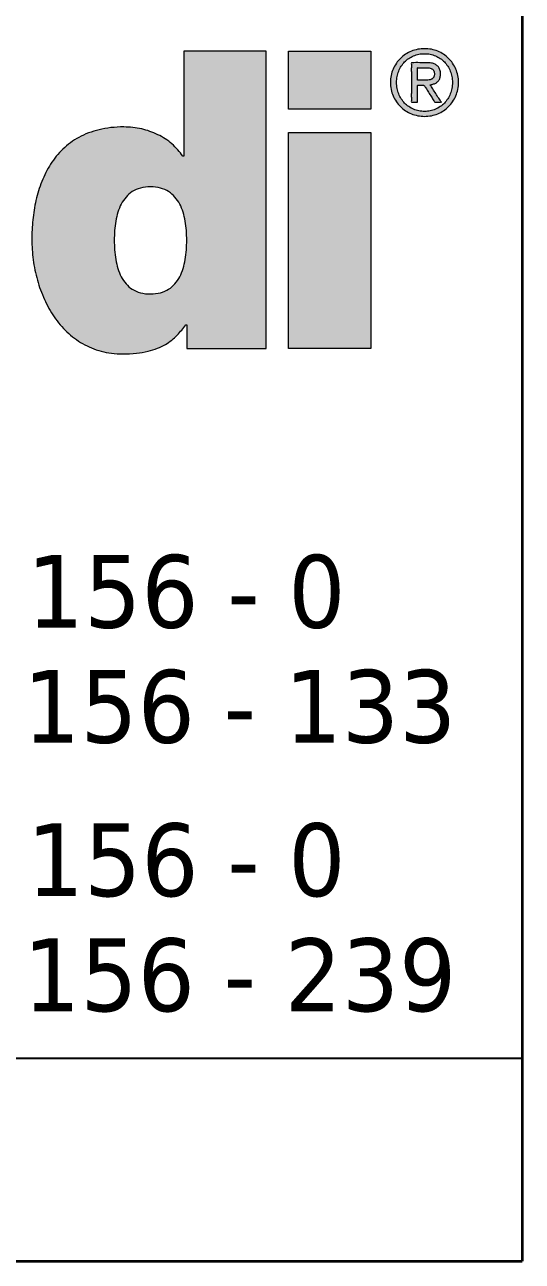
# Model space of a CAD drawing. Header units: millimetres. Extents: x 102 to 3000, y 150 to 4305.
# Drawn here: x 2805.5 to 3000, y 150 to 633.7 of the extents above; entities that cross this region are included whole.
import ezdxf
from ezdxf.enums import TextEntityAlignment as Align

# ---------------------------------------------------------------- set-up
doc = ezdxf.new("R2010")
doc.units = ezdxf.units.MM
doc.header["$LTSCALE"] = 15
for name, color, linetype, lineweight in [('AM_BOR', 7, 'Continuous', 25), ('Ebene 1', 7, 'Continuous', 25), ('Rahmen (ISO)', 7, 'Continuous', 35), ('Schraffur (ISO)', 7, 'Continuous', 13), ('Titel (ISO)', 7, 'Continuous', 50)]:
    doc.layers.add(name, color=color, linetype=linetype, lineweight=lineweight)
doc.styles.add('Notiztext (DIN)', font='verdana.ttf')
doc.styles.get("Standard").update_dxf_attribs({"font": 'verdana.ttf'})
doc.styles.add('Textstil48', font='verdana.ttf')
doc.styles.add('Textstil49', font='verdana.ttf')
doc.styles.add('Textstil64', font='verdana.ttf', dxfattribs={"width": 0.800000011920929})

# ---------------------------------------------------------------- blocks, each defined once
blk = doc.blocks.new('Ränder Wedi_hoch')
at = {"layer": 'Rahmen (ISO)'}
for p in [(200, 287), (15.99999999999999, 10)]:
    blk.add_line(p, (200, 10), dxfattribs=at)
blk = doc.blocks.new('Schriftfelder wedi')
at = {"layer": 'Schraffur (ISO)'}
h = blk.add_hatch(color=256, dxfattribs=at)
edge = h.paths.add_edge_path(flags=0)
edge.add_spline(control_points=[(-14.52667125395602, 25.47082855705795), (-14.43853187550037, 25.47180948495355), (-14.27227690394252, 25.48818677524613), (-14.05040476640441, 25.58305954326972), (-13.87983190496926, 25.73127291991771), (-13.75575909023225, 25.91916939738237), (-13.66996082514125, 26.13548033792124), (-13.59673058115643, 26.45427237057259), (-13.57128099305817, 26.87057973613834), (-13.59683812044764, 27.28626532809721), (-13.67005038047967, 27.60190308356858), (-13.75586729450945, 27.8167960333079), (-13.87998048795962, 28.00368583261301), (-14.05047962064928, 28.15140748185456), (-14.272488565729, 28.24551087971114), (-14.52655678590766, 28.27271937916555), (-14.78051758344154, 28.24552576625423), (-15.00217526437782, 28.15139991539146), (-15.17228165296876, 28.00365152328512), (-15.29599934307358, 27.81675416449015), (-15.38146609161389, 27.60187009647307), (-15.45430939031092, 27.28622331002757), (-15.47963015218932, 26.87058053337506), (-15.45441632517877, 26.45431164491801), (-15.38155514112491, 26.13551732703652), (-15.29610711488533, 25.9191973620006), (-15.17243001511298, 25.73135735176633), (-15.0022502815774, 25.58287963587037), (-14.78072906829117, 25.48896590944322), (-14.61469817052968, 25.46984888078224), (-14.52667125395602, 25.47082855705795)], knot_values=[0, 0, 0, 0, 0.03469908792625109, 0.06491375410491118, 0.09345032792971353, 0.1223786913414453, 0.1527168657050174, 0.1845959955522884, 0.2507762388491669, 0.3161622277884274, 0.3477906193431338, 0.377960795771128, 0.4067911999438698, 0.4352832444504985, 0.4654853914996915, 0.5001835456540668, 0.5348374241401644, 0.5649941682392938, 0.5934474647426832, 0.622250171437742, 0.6524035889607065, 0.684023675169956, 0.7494071252420281, 0.8155848601427942, 0.8474557499854347, 0.877777258297727, 0.9066780181126377, 0.9351759044798837, 0.9653451865490211, 1, 1, 1, 1], degree=3, periodic=0)
edge = h.paths.add_edge_path()
edge.add_spline(control_points=[(-13.65632898643727, 31.80073465055022), (-13.65632898643727, 31.79811792163843), (-13.65632898643728, 31.78787370632423), (-13.65632898643726, 31.7653252976164), (-13.65632898643728, 31.72874676793481), (-13.6563289864373, 31.6791402687776), (-13.65632898643726, 31.61750795164285), (-13.65632898643726, 31.54485196802874), (-13.65632898643727, 31.46217446943338), (-13.65632898643729, 31.33478987900494), (-13.65632898643727, 31.15802148975221), (-13.65632898643727, 30.8444594210053), (-13.65632898643727, 30.4324638051092), (-13.65632898643727, 30.02046818921308), (-13.65632898643726, 29.70690612046619), (-13.6563289864373, 29.53013773121344), (-13.65632898643726, 29.40275314078504), (-13.65632898643727, 29.32007564218965), (-13.65632898643727, 29.24741965857556), (-13.6563289864373, 29.18578734144081), (-13.65632898643724, 29.13618084228359), (-13.65632898643727, 29.09960231260202), (-13.65632898643727, 29.0770539038942), (-13.65632898643727, 29.06680968858004), (-13.65632898643727, 29.06419295966828)], knot_values=[0, 0, 0, 0, 0.0007850186735360865, 0.003073264594258607, 0.006764522612350721, 0.01175857757801113, 0.01795521434142344, 0.02525421775277437, 0.03355537266224529, 0.04275846392003357, 0.063469594881302, 0.086585889438068, 0.1368270845441013, 0.1870682796501359, 0.2101845742069033, 0.2308957051681677, 0.2400987964259591, 0.2483999513354278, 0.2556989547467801, 0.2618955915101906, 0.2668896464758492, 0.2705809044939471, 0.2728691504146648, 0.2736541690881937, 0.2736541690881937, 0.2736541690881937, 0.2736541690881937], degree=3, periodic=0)
edge.add_spline(control_points=[(-13.65632898643727, 29.06419295966828), (-13.65635101129713, 29.06419295966828), (-13.65643723628042, 29.06419295966831), (-13.65662702496645, 29.06419295966825), (-13.65693490439044, 29.06419295966835), (-13.65735243949968, 29.06419295966827), (-13.65787119524147, 29.0641929596683), (-13.6584827365631, 29.0641929596683), (-13.65917862841185, 29.06419295966829), (-13.66025081733437, 29.06419295966828), (-13.66173866690998, 29.06419295966831), (-13.66437790118079, 29.06419295966832), (-13.66784564507355, 29.06419295966825), (-13.67131338896631, 29.0641929596683), (-13.6739526232371, 29.06419295966832), (-13.67544047281271, 29.06419295966825), (-13.67651266173522, 29.06419295966831), (-13.67720855358398, 29.06419295966831), (-13.67782009490561, 29.06419295966826), (-13.6783388506474, 29.06419295966831), (-13.67875638575665, 29.06419295966828), (-13.67906426518064, 29.06419295966828), (-13.67925405386666, 29.06419295966828), (-13.67934027884994, 29.06419295966828), (-13.67936230370979, 29.06419295966828)], knot_values=[0, 0, 0, 0, 6.607457959217911e-06, 2.586749498489915e-05, 5.693660580896598e-05, 9.897128515601317e-05, 0.000151128027758185, 0.0002125633283454054, 0.0002824336816462658, 0.0003598955823844729, 0.0005342200051010604, 0.0007287885543278971, 0.001151665863627693, 0.001574543172927934, 0.001769111722153882, 0.001943436144868693, 0.002020898045608677, 0.002090768398908205, 0.002152203699494537, 0.002204360442098041, 0.002246395121445977, 0.002277464232269155, 0.002296724269295725, 0.002303331727252278, 0.002303331727252278, 0.002303331727252278, 0.002303331727252278], degree=3, periodic=0)
edge.add_spline(control_points=[(-13.67936230370979, 29.06419295966828), (-13.77009829222898, 29.17690175250096), (-13.95247335478413, 29.40344111663681), (-14.32946908059721, 29.6415879300322), (-14.75776874338641, 29.79370534699004), (-15.17835598340655, 29.83585551524125), (-15.55142300398892, 29.81442196533578), (-15.86132548364917, 29.76221829724012), (-16.14138031066179, 29.67652574800952), (-16.47002703222254, 29.52570334938441), (-16.82265670940187, 29.26626308608437), (-17.14492027221284, 28.86482305921868), (-17.37325773105347, 28.40609266645168), (-17.52198535335218, 27.91233964234719), (-17.60255212472497, 27.40420687753634), (-17.62968364326977, 26.8844659893209), (-17.59542235173313, 26.35719907111887), (-17.48693687667695, 25.83024198845162), (-17.30632701692183, 25.32679102273992), (-17.05094934352352, 24.86616810898186), (-16.71802033720078, 24.46823569235994), (-16.30375702433348, 24.15477464800318), (-15.89556157170929, 23.98842645199352), (-15.5386111396683, 23.91945616841025), (-15.22903299485493, 23.90268548109773), (-14.90945249011318, 23.91844645987237), (-14.60285456450037, 23.96698078820001), (-14.3486243554834, 24.04461598511047), (-14.0828075116169, 24.1724185417071), (-13.82682896979531, 24.37884377871123), (-13.67542755969844, 24.57568321945163), (-13.60400329828556, 24.66854306575566)], knot_values=[0, 0, 0, 0, 0.04315465296635719, 0.0867388195436978, 0.1316451821839322, 0.1785400947690023, 0.2124042780285372, 0.2435730183249095, 0.2725919172112647, 0.2999959311764668, 0.3517792436981597, 0.4022063272628263, 0.4530110096589842, 0.504581263206735, 0.5563214784652586, 0.6070023828621082, 0.6604428925327227, 0.7143792658747626, 0.7678791496508119, 0.8203112263860658, 0.871581743679216, 0.9224217365757249, 0.9746331932712967, 1.002175268352842, 1.031199517336072, 1.067419198779351, 1.097992333929911, 1.124095084590626, 1.146866536788063, 1.186158891131319, 1.221249256745996, 1.221249256745996, 1.221249256745996, 1.221249256745996], degree=3, periodic=0)
edge.add_spline(control_points=[(-13.60400329828556, 24.66854306575566), (-13.60398183202721, 24.66854306575566), (-13.60389779390945, 24.66854306575563), (-13.6037128187046, 24.66854306575566), (-13.60341274781673, 24.66854306575561), (-13.60300580236605, 24.66854306575566), (-13.60250020347277, 24.66854306575562), (-13.60190417225713, 24.66854306575567), (-13.60122592983932, 24.66854306575562), (-13.60018093411411, 24.66854306575566), (-13.59873081985383, 24.66854306575562), (-13.59615852268409, 24.66854306575565), (-13.5927787288176, 24.66854306575567), (-13.58939893495111, 24.66854306575564), (-13.58682663778137, 24.66854306575565), (-13.58537652352108, 24.66854306575562), (-13.58433152779588, 24.66854306575565), (-13.58365328537809, 24.66854306575563), (-13.58305725416244, 24.66854306575566), (-13.58255165526916, 24.66854306575566), (-13.58214470981848, 24.66854306575565), (-13.5818446389306, 24.66854306575564), (-13.58165966372575, 24.66854306575564), (-13.58157562560799, 24.66854306575565), (-13.58155415934965, 24.66854306575566)], knot_values=[0, 0, 0, 0, 6.439877503039426e-06, 2.52114353278543e-05, 5.549256145442882e-05, 9.646114386452354e-05, 0.0001472950705336817, 0.0002071722294367806, 0.0002752705085580232, 0.0003507677958749511, 0.0005206709470007009, 0.0007103047866430234, 0.001122456946796024, 0.001534609106946583, 0.001724242946592014, 0.001894146097718208, 0.001969643385031805, 0.002037741664152604, 0.002097618823057035, 0.002148452749725749, 0.002189421332134733, 0.002219702458263528, 0.002238474016087899, 0.002244913893591161, 0.002244913893591161, 0.002244913893591161, 0.002244913893591161], degree=3, periodic=0)
edge.add_spline(control_points=[(-13.58155415934965, 24.66854306575566), (-13.58155415934966, 24.66795142694772), (-13.58155415934973, 24.66563522395487), (-13.58155415934964, 24.6605370597586), (-13.58155415934968, 24.65226670450688), (-13.58155415934968, 24.64105074327509), (-13.58155415934964, 24.62711576113863), (-13.58155415934964, 24.61068834317289), (-13.5815541593497, 24.59199507445322), (-13.58155415934965, 24.56319359375923), (-13.58155415934965, 24.52322650407243), (-13.58155415934971, 24.45233055159496), (-13.5815541593497, 24.35917890949031), (-13.58155415934967, 24.26602726738565), (-13.58155415934966, 24.19513131490814), (-13.58155415934963, 24.15516422522133), (-13.58155415934967, 24.12636274452737), (-13.58155415934971, 24.10766947580771), (-13.58155415934966, 24.09124205784196), (-13.58155415934966, 24.07730707570549), (-13.5815541593497, 24.0660911144737), (-13.58155415934964, 24.05782075922198), (-13.58155415934972, 24.05272259502568), (-13.58155415934966, 24.0504063920328), (-13.58155415934965, 24.04981475322483)], knot_values=[0, 0, 0, 0, 0.0001774916423826767, 0.0006948608978571968, 0.001529449258875992, 0.002658598217900376, 0.004059649267392107, 0.005709943899814718, 0.007586823607626858, 0.00966762988329073, 0.01435038810800959, 0.01957695051366626, 0.03093641562653371, 0.04229588073940516, 0.04752244314506404, 0.05220520136978557, 0.05428600764544766, 0.05616288735325581, 0.0578131819856802, 0.05921423303517326, 0.06034338199419853, 0.06117797035521555, 0.06169533961069229, 0.0618728312530834, 0.0618728312530834, 0.0618728312530834, 0.0618728312530834], degree=3, periodic=0)
edge.add_spline(control_points=[(-13.58155415934965, 24.04981475322483), (-13.57957208156273, 24.04981475322482), (-13.57181245788631, 24.04981475322479), (-13.55473285142462, 24.04981475322482), (-13.52702593427568, 24.04981475322479), (-13.48945080005997, 24.04981475322482), (-13.44276654239804, 24.04981475322481), (-13.38773225491039, 24.04981475322481), (-13.32510703121755, 24.04981475322479), (-13.228617797676, 24.04981475322482), (-13.09472211738996, 24.04981475322482), (-12.85721015790306, 24.04981475322482), (-12.54513833613404, 24.04981475322483), (-12.23306651436501, 24.04981475322482), (-11.9955545548781, 24.04981475322485), (-11.86165887459206, 24.04981475322483), (-11.76516964105051, 24.04981475322479), (-11.70254441735768, 24.04981475322482), (-11.64751012987002, 24.0498147532248), (-11.60082587220809, 24.04981475322487), (-11.56325073799239, 24.04981475322479), (-11.53554382084344, 24.0498147532248), (-11.51846421438176, 24.04981475322482), (-11.51070459070534, 24.04981475322483), (-11.50872251291844, 24.04981475322483)], knot_values=[0, 0, 0, 0, 0.0005946233360740738, 0.002327887102926418, 0.005123881938505104, 0.00890669848075909, 0.01360042736763778, 0.01912915923708614, 0.02541698472705289, 0.03238799447548879, 0.04807592929955296, 0.06558568881286342, 0.1036415823215608, 0.1416974758302585, 0.1592072353435698, 0.1748951701676349, 0.1818661799160697, 0.1881540054060362, 0.1936827372754855, 0.1983764661623644, 0.202159282704617, 0.2049552775401955, 0.2066885413070489, 0.2072831646431208, 0.2072831646431208, 0.2072831646431208, 0.2072831646431208], degree=3, periodic=0)
edge.add_spline(control_points=[(-11.50872251291844, 24.04981475322483), (-11.50872251291845, 24.05722631806807), (-11.5087225129185, 24.08624180596497), (-11.50872251291845, 24.15010741791192), (-11.50872251291845, 24.25371163284808), (-11.50872251291848, 24.39421597913141), (-11.50872251291844, 24.56878198511976), (-11.50872251291848, 24.77457117917104), (-11.50872251291844, 25.0087450896432), (-11.50872251291852, 25.36954637392624), (-11.50872251291844, 25.87022123301659), (-11.50872251291848, 26.75834747125181), (-11.50872251291844, 27.92527470188757), (-11.50872251291848, 29.09220193252331), (-11.50872251291847, 29.98032817075849), (-11.50872251291845, 30.48100302984883), (-11.50872251291847, 30.84180431413188), (-11.50872251291849, 31.07597822460404), (-11.50872251291845, 31.28176741865535), (-11.50872251291847, 31.45633342464367), (-11.50872251291847, 31.59683777092699), (-11.50872251291845, 31.70044198586315), (-11.5087225129185, 31.7643075978101), (-11.50872251291845, 31.79332308570698), (-11.50872251291844, 31.80073465055022)], knot_values=[0, 0, 0, 0, 0.002223469452973248, 0.008704646369068314, 0.01915968358408682, 0.03330473393382372, 0.05085595025406286, 0.07152948538059256, 0.09504149214920998, 0.1211081233957092, 0.1797698706655058, 0.2452439498763148, 0.3875459948662749, 0.5298480398562315, 0.5953221190670375, 0.6539838663368336, 0.6800504975833301, 0.7035625043519538, 0.7242360394784813, 0.7417872557987204, 0.7559323061484533, 0.7663873433634745, 0.77286852027957, 0.7750919897325392, 0.7750919897325392, 0.7750919897325392, 0.7750919897325392], degree=3, periodic=0)
edge.add_spline(control_points=[(-11.50872251291844, 31.80073465055022), (-11.51077609169968, 31.80073465055023), (-11.51881563416239, 31.80073465055027), (-11.53651136621348, 31.80073465055026), (-11.56521777598525, 31.80073465055022), (-11.60414838649765, 31.80073465055025), (-11.65251672077062, 31.80073465055022), (-11.70953630182414, 31.8007346505502), (-11.77442065267813, 31.80073465055026), (-11.87439061547539, 31.80073465055025), (-12.01311641612281, 31.80073465055018), (-12.25919632454685, 31.80073465055031), (-12.58252574967786, 31.80073465055027), (-12.90585517480888, 31.80073465055023), (-13.1519350832329, 31.80073465055031), (-13.29066088388033, 31.80073465055015), (-13.39063084667758, 31.80073465055025), (-13.45551519753157, 31.80073465055024), (-13.51253477858508, 31.80073465055023), (-13.56090311285806, 31.8007346505502), (-13.59983372337047, 31.80073465055023), (-13.62854013314223, 31.80073465055028), (-13.64623586519332, 31.80073465055026), (-13.65427540765603, 31.80073465055023), (-13.65632898643727, 31.80073465055022)], knot_values=[0, 0, 0, 0, 0.0006160736343709949, 0.002411862738814552, 0.005308719615327195, 0.009227996565901453, 0.01409104589253474, 0.01981921989722046, 0.02633387088195382, 0.03355635114873223, 0.04981020873639785, 0.06795161107618242, 0.1073803236759434, 0.1468090362757017, 0.1649504386154876, 0.1812042962031502, 0.1884267764699294, 0.1949414274546637, 0.2006696014593476, 0.2055326507859823, 0.2094519277365574, 0.2123487846130683, 0.2141445737175123, 0.2147606473518833, 0.2147606473518833, 0.2147606473518833, 0.2147606473518833], degree=3, periodic=0)
for points in [[(-10.93280612705732, 30.29063365038215), (-8.7821118537592, 30.29063365038215), (-8.7821118537592, 31.80073465055015), (-10.93280612705732, 31.80073465055015)], [(-8.7821118537592, 29.68346372351161), (-10.93280612705732, 29.68346372351161), (-10.93280612705732, 24.04981475322476), (-8.7821118537592, 24.04981475322476)]]:
    blk.add_hatch(color=256, dxfattribs=at).paths.add_polyline_path(points)
h = blk.add_hatch(color=256, dxfattribs=at)
edge = h.paths.add_edge_path(flags=0)
edge.add_spline(control_points=[(-8.055894727289903, 30.68800010035728), (-8.038028318952183, 30.64285350441856), (-7.993895981438693, 30.55720877337126), (-7.904684342809659, 30.44537928365957), (-7.796574455119526, 30.35305424786385), (-7.671269729989817, 30.28282978780414), (-7.530341830100865, 30.2404966941824), (-7.382397431821333, 30.22512549954722), (-7.234421404842277, 30.24097843175941), (-7.094456556731505, 30.28219095115669), (-6.970129020238739, 30.35359784071593), (-6.862710189301494, 30.44556901344045), (-6.772206466782543, 30.55643725808262), (-6.709390941412126, 30.68855794087626), (-6.663685403174526, 30.83352859028232), (-6.652708952365001, 30.98807220247479), (-6.663875051313216, 31.1418540154245), (-6.709724454235846, 31.28378545721343), (-6.77205564366357, 31.41455602399212), (-6.863084282572455, 31.52382969298575), (-6.969854340356555, 31.61559694291489), (-7.095085518276156, 31.68441000528615), (-7.23410064552657, 31.72839422157174), (-7.382402142104118, 31.7404464503592), (-7.530662755689238, 31.72887873130135), (-7.670645397339277, 31.6837704583), (-7.796849439343672, 31.6161385646042), (-7.90428447689708, 31.52402417395273), (-7.994155603763666, 31.41377668452397), (-8.060391738218613, 31.28466548058364), (-8.103637949383282, 31.14155457037404), (-8.116928552619449, 30.98807621395704), (-8.103914678265633, 30.83383304399738), (-8.074312942423653, 30.73454105592246), (-8.055894727289903, 30.68800010035728)], knot_values=[-1, -1, -1, -1, -0.9687690943186508, -0.9385136243274034, -0.9085278105989981, -0.877858952015916, -0.8468240611521741, -0.8145097828930898, -0.7828452677133998, -0.751664943122463, -0.7213472922090646, -0.6913818960655187, -0.661076180723289, -0.6300757757572377, -0.5978268936783263, -0.5638815569679552, -0.5310491190354778, -0.4992980461974068, -0.468505727245341, -0.4384438600661992, -0.4085647037174048, -0.378400331641163, -0.3471606359557249, -0.3155261464155229, -0.2832412894960653, -0.2521467498492563, -0.2216294060487825, -0.1917297732244364, -0.1617185596487865, -0.1306941939330457, -0.09899736485322563, -0.0661526694833171, -0.03219547705324943, 0, 0, 0, 0], degree=3, periodic=0)
edge = h.paths.add_edge_path()
edge.add_spline(control_points=[(-8.200604046676, 31.3355617865028), (-8.224460597620526, 31.28227603808958), (-8.260799856286829, 31.16845270804506), (-8.278921564674599, 30.98797395985219), (-8.261230172388826, 30.80657029588079), (-8.206566909480584, 30.63518055520599), (-8.1216639505958, 30.48338788247915), (-8.013160793588654, 30.35061556618534), (-7.879527965761265, 30.24460618425097), (-7.726605246850128, 30.16468980339125), (-7.558619553170328, 30.11421790406497), (-7.381377604631592, 30.09636865011135), (-7.204399149820397, 30.11405073746875), (-7.037186219741201, 30.16482235055618), (-6.885164499958172, 30.24409359850627), (-6.754126427086379, 30.35170406680001), (-6.644514246883212, 30.48252085327343), (-6.563182747219516, 30.63598050629594), (-6.506356514896863, 30.80632038873485), (-6.491992250912767, 30.98793341892174), (-6.506651084253086, 31.16883164285344), (-6.563454120538667, 31.33614510651528), (-6.644504748691685, 31.48830464612921), (-6.754374503563011, 31.61810132706686), (-6.885447542916808, 31.72526286842829), (-7.03695395668716, 31.80555278883903), (-7.204326911951417, 31.85705974021083), (-7.381377159132647, 31.87178998100327), (-7.55869320974279, 31.85689734883523), (-7.726833547295804, 31.80568343370253), (-7.879255550736131, 31.72475344379961), (-8.012867271366705, 31.61915855775542), (-8.121829979549895, 31.48754561579888), (-8.177185639494102, 31.38786890148498), (-8.200604046676, 31.3355617865028)], knot_values=[0, 0, 0, 0, 0.03149805738095801, 0.06387075377056062, 0.09725502431189303, 0.1291211115117059, 0.1602103383795269, 0.1905798938310448, 0.2210451025503066, 0.2515724616263945, 0.2831551101460279, 0.3150974425786358, 0.3470696440663418, 0.3784655103460801, 0.4088350697957207, 0.4389602624806743, 0.4693765577785243, 0.5002792925914985, 0.5321687981161687, 0.5655311910864909, 0.5978813258105183, 0.6294030749364157, 0.6601351248966273, 0.690406718762758, 0.7205058459497082, 0.7509509261331964, 0.7823552326864818, 0.8143039791255229, 0.8462228345606875, 0.8778138734507303, 0.9084163638456991, 0.9388557982264298, 0.9690804284784732, 1, 1, 1, 1], degree=3, periodic=0)
h = blk.add_hatch(color=256, dxfattribs=at)
edge = h.paths.add_edge_path(flags=0)
edge.add_spline(control_points=[(-7.396273931195536, 31.04384816140816), (-7.373185246911062, 31.04295270717429), (-7.327719083785328, 31.04432228299899), (-7.272499784952076, 31.04791887003973), (-7.232064196506414, 31.05726919489912), (-7.205549909587433, 31.06790841950434), (-7.181819020700707, 31.08327119878489), (-7.160619778199485, 31.10200835796891), (-7.143270491880371, 31.12521318207256), (-7.131348225722483, 31.15424219911319), (-7.126028427635984, 31.18849925198691), (-7.125099988780851, 31.22370978900467), (-7.129419528498941, 31.25607933987656), (-7.138141115393668, 31.28324667972323), (-7.152458461648531, 31.30500360227257), (-7.169169684029053, 31.32328099854141), (-7.188703453528164, 31.33839936588558), (-7.218879603944286, 31.35370407325771), (-7.26209421015515, 31.36623110387212), (-7.307785649209368, 31.3696134582371), (-7.340021034268926, 31.37180345694709), (-7.357305937676632, 31.37182563262313), (-7.371031349212624, 31.37182149994315), (-7.397004694121549, 31.3718211193766), (-7.437179063819247, 31.37185291180131), (-7.487212387068299, 31.37170322797895), (-7.526448719045609, 31.37210050530976), (-7.551554896800234, 31.37153771398029), (-7.561029874782129, 31.37225771448681), (-7.569386510760649, 31.3710783789151), (-7.563589619534153, 31.35503373244255), (-7.567571521903737, 31.33724133651987), (-7.565179271358008, 31.2920000624341), (-7.566605509825951, 31.22940396055629), (-7.566524016254085, 31.16269974664362), (-7.565838861918457, 31.11248467475403), (-7.567482789278231, 31.08122251145206), (-7.563724837144393, 31.06127129187492), (-7.569279306555763, 31.04655889254193), (-7.563054780619294, 31.04265755252197), (-7.549206476118629, 31.04584063489932), (-7.509350766191601, 31.04151738925733), (-7.459663787460936, 31.04410175313703), (-7.417389208699401, 31.04391291399585), (-7.401904924166677, 31.04378918796), (-7.397456577391978, 31.04389402827224), (-7.396273931195536, 31.04384816140816)], knot_values=[-1, -1, -1, -1, -0.9502870946078418, -0.9021752680533575, -0.8813237867596955, -0.8612420370890881, -0.841050746396268, -0.820797855958783, -0.8006427283715327, -0.7792801614556115, -0.7539989115740188, -0.7264643272505271, -0.7037414890511903, -0.6839982459389388, -0.6656691001784161, -0.6481914377451514, -0.6308773658134269, -0.6128583319195104, -0.5756711523651565, -0.5350238929958693, -0.5145170554198235, -0.5061655472761639, -0.4978450594770946, -0.4849843785663631, -0.4502882164078912, -0.4113686187967075, -0.3775171437287763, -0.3653955640222688, -0.3580253492000586, -0.3562707155080983, -0.3488263040103615, -0.3332391818919714, -0.3113007454894599, -0.2555355151782855, -0.1958617837691886, -0.1690377209942857, -0.1466107219545383, -0.1303721829864908, -0.1221135004266909, -0.1208620465487695, -0.1153612829356205, -0.0936395974657902, -0.03331408755994614, -0.0095665454141739, -0.002546389294067697, 0, 0, 0, 0], degree=3, periodic=0)
edge = h.paths.add_edge_path()
edge.add_spline(control_points=[(-7.326840163185601, 31.50059216659851), (-7.330131890401336, 31.50058574562763), (-7.34242063292993, 31.5005985474324), (-7.384563895946595, 31.50062154992852), (-7.493434614553218, 31.4997390298131), (-7.606813046503543, 31.50546344730275), (-7.694803617487114, 31.4983200882482), (-7.717149581292626, 31.50407002212997), (-7.737092529184926, 31.49078293362069), (-7.717026626406804, 31.43824593729305), (-7.730690388228961, 31.36603649270626), (-7.722745883344859, 31.20521602056605), (-7.728429338874823, 30.98550887389354), (-7.724025864903882, 30.76351455660917), (-7.72904892237669, 30.60563442697136), (-7.720553703051577, 30.52840052271483), (-7.732829887117386, 30.48390923255031), (-7.721296202753311, 30.46328312352867), (-7.675723586115614, 30.47990894306049), (-7.631029127456528, 30.46487307881754), (-7.59125165825551, 30.47281090218764), (-7.563418247346789, 30.46533800305058), (-7.568284749546028, 30.48880722625712), (-7.563606159517429, 30.53090642536262), (-7.567867863584789, 30.6190853409184), (-7.564486357706446, 30.7277912757179), (-7.569792753746797, 30.821824340674), (-7.562662135218888, 30.87702981160189), (-7.572096431896163, 30.90575338202127), (-7.551743914023195, 30.91811643574367), (-7.522069004120715, 30.91026589360858), (-7.481301072951773, 30.9146129118088), (-7.440375208231136, 30.91109516601628), (-7.410031193078277, 30.91672386083975), (-7.387058260988287, 30.90639636006492), (-7.376182245690313, 30.87686469502542), (-7.335385764634253, 30.82198596387663), (-7.279991907829403, 30.72770473525783), (-7.207504434261124, 30.61917673119487), (-7.156496267845233, 30.53074643009296), (-7.124030178048645, 30.48892848665287), (-7.115281906260814, 30.46578116039766), (-7.089394841116869, 30.47237061401065), (-7.043430312427569, 30.46520416526533), (-6.995840219989738, 30.48033707376561), (-6.950110906215765, 30.4632909615766), (-6.939307247650883, 30.47611679997317), (-6.966842918314226, 30.49540337477751), (-6.978555266544266, 30.52990379677145), (-7.029380208218806, 30.59970461969252), (-7.089774413151526, 30.6982701353724), (-7.150841389903863, 30.79530362546976), (-7.200801429080355, 30.86707399098274), (-7.213991723405528, 30.89820885698696), (-7.243885900185028, 30.92662258034286), (-7.20988655132517, 30.92869310681188), (-7.172469639979243, 30.93717386608958), (-7.106694463033088, 30.95798633792771), (-7.042542382313123, 30.9997461392051), (-6.990211616148033, 31.06099960543686), (-6.966134947028514, 31.14682267008059), (-6.963748093897885, 31.24106578974556), (-6.981807899156477, 31.3354157090189), (-7.03127358864303, 31.41314651481991), (-7.107781485613588, 31.4672908613427), (-7.209701363787459, 31.49604837480332), (-7.285316458294315, 31.50067316434928), (-7.326840163185601, 31.50059216659851)], knot_values=[0, 0, 0, 0, 0.002245043367128385, 0.008381495237278158, 0.02873655509923911, 0.07663081359797108, 0.08486263927744075, 0.08980173468512254, 0.09102342931237228, 0.1004235185937428, 0.1190949288101624, 0.1447198297278695, 0.2075587827320953, 0.2703977357363221, 0.2960226366540292, 0.3146940468704488, 0.3240941361518183, 0.3248810347734677, 0.3301582076677978, 0.3493479272835434, 0.3575035581202348, 0.3608617590529902, 0.3633551313240021, 0.3701703488647697, 0.3927769241219514, 0.4207026935572928, 0.4459688659035554, 0.4551112308972679, 0.4605966498934966, 0.4626068417560205, 0.4699097907083256, 0.4802697880592706, 0.490629785410215, 0.4979327343625205, 0.500569288477815, 0.5070694207931474, 0.5179029746520354, 0.5478429780438705, 0.5809345607401085, 0.6077229848275398, 0.615798906795074, 0.6187535123929526, 0.6223445812735999, 0.6310657485551721, 0.6515861421588705, 0.6572292503998878, 0.6576153133328067, 0.6625676319050107, 0.6724044290689772, 0.685904585176766, 0.7190104956320457, 0.7521164060873271, 0.765616562195115, 0.7754533593590818, 0.7804056779312856, 0.7834750832412458, 0.7928671295301112, 0.8107324551747553, 0.8278677322729971, 0.8451541132746901, 0.8642265643476614, 0.8873281388774198, 0.9091720327642574, 0.9287041776705183, 0.948580871879691, 0.9716797559046563, 1, 1, 1, 1], degree=3, periodic=0)
at = {"layer": 'AM_BOR', "color": 7}
for p, q in [((-4.835435851690267, 0.245508743417977), (-4.835435851690238, 61.14550874341795)), ((-188.8354355670839, 5.545508743417958), (-4.835435851690271, 5.54550874341798)), ((-188.8354355670839, 0.2455087434179587), (-4.835435851690271, 0.245508743417977))]:
    blk.add_line(p, q, dxfattribs=at)
at = {"layer": 'Ebene 1', "lineweight": 5}
for p, q in [((-10.93280612705732, 30.29063365038215), (-10.93280612705732, 31.80073465055015)), ((-10.93280612705732, 31.80073465055015), (-8.7821118537592, 31.80073465055015)), ((-8.7821118537592, 31.80073465055015), (-8.7821118537592, 30.29063365038215)), ((-8.7821118537592, 30.29063365038215), (-10.93280612705732, 30.29063365038215)), ((-10.93280612705732, 29.68346372351161), (-8.7821118537592, 29.68346372351161)), ((-10.93280612705732, 24.04981475322476), (-10.93280612705732, 29.68346372351161)), ((-8.7821118537592, 29.68346372351161), (-8.7821118537592, 24.04981475322476)), ((-8.7821118537592, 24.04981475322476), (-10.93280612705732, 24.04981475322476))]:
    blk.add_line(p, q, dxfattribs=at)
for points in [[(-13.65632898643727, 31.80073465055022), (-13.65632898643728, 31.79288446381486), (-13.65632898643727, 31.77000200460763), (-13.65632898643728, 31.73308942442671), (-13.65632898643729, 31.6831488747701), (-13.65632898643727, 31.62118250713598), (-13.65632898643726, 31.54819247302247), (-13.65632898643727, 31.46518092392776), (-13.65632898643728, 31.37315001134988), (-13.65632898643727, 31.1660387017372), (-13.65632898643727, 30.93487575616954), (-13.65632898643727, 30.4324638051092), (-13.65632898643727, 29.93005185404886), (-13.65632898643727, 29.69888890848118), (-13.65632898643728, 29.49177759886854), (-13.65632898643727, 29.39974668629063), (-13.65632898643727, 29.31673513719594), (-13.65632898643727, 29.24374510308242), (-13.65632898643728, 29.18177873544831), (-13.65632898643726, 29.13183818579173), (-13.65632898643727, 29.09492560561075), (-13.65632898643727, 29.07204314640357), (-13.65632898643727, 29.06419295966828)], [(-11.50872251291844, 31.80073465055022), (-11.51488324926215, 31.80073465055024), (-11.53284114030658, 31.80073465055026), (-11.56180970907171, 31.80073465055024), (-11.60100247857745, 31.80073465055024), (-11.64963297184378, 31.80073465055023), (-11.70691471189064, 31.80073465055021), (-11.77206122173797, 31.80073465055024), (-11.84428602440576, 31.80073465055024), (-12.00682460028242, 31.80073465055021), (-12.18823862368026, 31.80073465055026), (-12.58252574967787, 31.80073465055027), (-12.97681287567545, 31.80073465055026), (-13.15822689907331, 31.80073465055026), (-13.32076547494994, 31.8007346505502), (-13.39299027761773, 31.80073465055024), (-13.45813678746507, 31.80073465055024), (-13.51541852751191, 31.80073465055023), (-13.56404902077826, 31.80073465055021), (-13.60324179028401, 31.80073465055024), (-13.63221035904912, 31.80073465055027), (-13.65016825009356, 31.80073465055024), (-13.65632898643727, 31.80073465055022)], [(-11.50872251291844, 24.04981475322483), (-11.50872251291847, 24.07204944775456), (-11.50872251291847, 24.13686121691551), (-11.50872251291846, 24.24141158906569), (-11.50872251291847, 24.38286209256306), (-11.50872251291845, 24.55837425576545), (-11.50872251291847, 24.76510960703075), (-11.50872251291845, 25.00022967471693), (-11.50872251291849, 25.26089598718192), (-11.50872251291846, 25.84751345987988), (-11.50872251291846, 26.50225425198797), (-11.50872251291845, 27.92527470188757), (-11.50872251291847, 29.34829515178714), (-11.50872251291846, 30.0030359438952), (-11.50872251291845, 30.58965341659316), (-11.50872251291847, 30.85031972905813), (-11.50872251291848, 31.08543979674436), (-11.50872251291845, 31.29217514800964), (-11.50872251291846, 31.46768731121203), (-11.50872251291846, 31.60913781470936), (-11.50872251291846, 31.71368818685957), (-11.50872251291847, 31.77849995602053), (-11.50872251291844, 31.80073465055022)], [(-13.67936230370979, 29.06419295966828), (-13.96791249879403, 29.38508420632596), (-14.33211900434882, 29.62448257502488), (-14.75550486175469, 29.77415741027224), (-15.22159311239198, 29.82587805657532), (-15.55973561068426, 29.8074948677282), (-15.86683161387461, 29.75419306671938), (-16.14415481492263, 29.6687443018475), (-16.3929789067878, 29.55392022141151), (-16.81022453480778, 29.247232707042), (-17.12875804161077, 28.85630371000088), (-17.358768970873, 28.40330641667853), (-17.51044686627071, 27.91041401346496), (-17.59398127148011, 27.39979968675041), (-17.61956173017737, 26.89363662292503), (-17.58335978790651, 26.36045914144131), (-17.47431126344822, 25.83223413612382), (-17.29175211033388, 25.32934656218781), (-17.03501828209496, 24.87218137484854), (-16.70344573226284, 24.48112352932112), (-16.29637041436893, 24.17655798082083), (-15.81312828194467, 23.97886968456279), (-15.54273714576223, 23.92647480452939), (-15.25305528852148, 23.90844359576231), (-14.89130415753777, 23.92640610163631), (-14.58975729843318, 23.9768159325981), (-14.34054395129731, 24.05445655865741), (-14.13579335621978, 24.15411144982392), (-13.82819738259825, 24.39859790751724), (-13.60400329828556, 24.66854306575566)], [(-13.65632898643727, 29.06419295966828), (-13.65639506101686, 29.06419295966829), (-13.65658766138712, 29.06419295966828), (-13.65689835249536, 29.06419295966831), (-13.65731869928883, 29.06419295966829), (-13.65784026671485, 29.0641929596683), (-13.65845461972072, 29.06419295966829), (-13.65915332325373, 29.06419295966829), (-13.65992794226111, 29.06419295966829), (-13.66167118648828, 29.06419295966831), (-13.66361687198055, 29.06419295966831), (-13.66784564507355, 29.06419295966828), (-13.67207441816655, 29.06419295966831), (-13.67402010365881, 29.0641929596683), (-13.67576334788596, 29.06419295966828), (-13.67653796689336, 29.06419295966831), (-13.67723667042635, 29.06419295966829), (-13.67785102343221, 29.06419295966828), (-13.67837259085825, 29.06419295966829), (-13.67879293765173, 29.06419295966828), (-13.67910362875996, 29.06419295966828), (-13.67929622913023, 29.06419295966828), (-13.67936230370979, 29.06419295966828)], [(-13.60400329828556, 24.66854306575566), (-13.60393889951053, 24.66854306575565), (-13.60375118393228, 24.66854306575565), (-13.60344837267101, 24.66854306575563), (-13.60303868684691, 24.66854306575565), (-13.60253034758022, 24.66854306575564), (-13.60193157599119, 24.66854306575566), (-13.60125059319998, 24.66854306575564), (-13.60049562032681, 24.66854306575565), (-13.59879658881555, 24.66854306575564), (-13.59690025041913, 24.66854306575564), (-13.5927787288176, 24.66854306575566), (-13.58865720721609, 24.66854306575564), (-13.58676086881964, 24.66854306575564), (-13.58506183730837, 24.66854306575564), (-13.58430686443524, 24.66854306575565), (-13.58362588164403, 24.66854306575564), (-13.58302711005499, 24.66854306575566), (-13.5825187707883, 24.66854306575566), (-13.58210908496421, 24.66854306575565), (-13.58180627370292, 24.66854306575564), (-13.58161855812468, 24.66854306575565), (-13.58155415934965, 24.66854306575566)], [(-13.58155415934965, 24.66854306575566), (-13.58155415934968, 24.66676814933183), (-13.58155415934967, 24.66159445677709), (-13.58155415934967, 24.6532485731669), (-13.58155415934968, 24.64195708357666), (-13.58155415934965, 24.62794657308174), (-13.58155415934965, 24.61144362675751), (-13.58155415934968, 24.59267482967939), (-13.58155415934967, 24.57186676692275), (-13.58155415934966, 24.52503918467556), (-13.58155415934968, 24.472773560619), (-13.58155415934969, 24.35917890949032), (-13.58155415934966, 24.24558425836161), (-13.58155415934965, 24.19331863430502), (-13.58155415934965, 24.1464910520578), (-13.58155415934967, 24.12568298930118), (-13.58155415934969, 24.1069141922231), (-13.58155415934966, 24.09041124589886), (-13.58155415934967, 24.07640073540393), (-13.58155415934968, 24.06510924581367), (-13.58155415934967, 24.0567633622035), (-13.58155415934968, 24.05158966964873), (-13.58155415934965, 24.04981475322483)], [(-13.58155415934965, 24.04981475322483), (-13.5756079259889, 24.04981475322481), (-13.55827528832038, 24.04981475322481), (-13.53031533996459, 24.0498147532248), (-13.49248717454205, 24.04981475322481), (-13.44554988567327, 24.04981475322481), (-13.39026256697878, 24.04981475322481), (-13.32738431207911, 24.0498147532248), (-13.25767421459476, 24.04981475322481), (-13.10079486635411, 24.04981475322482), (-12.92569727122101, 24.04981475322482), (-12.54513833613404, 24.04981475322483), (-12.16457940104706, 24.04981475322483), (-11.98948180591395, 24.04981475322484), (-11.8326024576733, 24.04981475322482), (-11.76289236018895, 24.0498147532248), (-11.70001410528928, 24.04981475322481), (-11.64472678659479, 24.04981475322482), (-11.597789497726, 24.04981475322484), (-11.55996133230347, 24.0498147532248), (-11.53200138394769, 24.04981475322481), (-11.51466874627916, 24.04981475322482), (-11.50872251291844, 24.04981475322483)]]:
    blk.add_spline(points, degree=3, dxfattribs=at)
for points, knots in [([(-8.200604046676, 31.3355617865028), (-8.177185639494102, 31.38786890148498), (-8.121829979549895, 31.48754561579888), (-8.012867271366705, 31.61915855775542), (-7.879255550736131, 31.72475344379961), (-7.726833547295804, 31.80568343370253), (-7.55869320974279, 31.85689734883523), (-7.381377159132647, 31.87178998100327), (-7.204326911951417, 31.85705974021083), (-7.03695395668716, 31.80555278883903), (-6.885447542916808, 31.72526286842829), (-6.754374503563011, 31.61810132706686), (-6.644504748691685, 31.48830464612921), (-6.563454120538667, 31.33614510651528), (-6.506651084253086, 31.16883164285344), (-6.491992250912767, 30.98793341892174), (-6.506356514896863, 30.80632038873485), (-6.563182747219516, 30.63598050629594), (-6.644514246883212, 30.48252085327343), (-6.754126427086379, 30.35170406680001), (-6.885164499958172, 30.24409359850627), (-7.037186219741201, 30.16482235055618), (-7.204399149820397, 30.11405073746875), (-7.381377604631592, 30.09636865011135), (-7.558619553170328, 30.11421790406497), (-7.726605246850128, 30.16468980339125), (-7.879527965761265, 30.24460618425097), (-8.013160793588654, 30.35061556618534), (-8.1216639505958, 30.48338788247915), (-8.206566909480584, 30.63518055520599), (-8.261230172388826, 30.80657029588079), (-8.278921564674599, 30.98797395985219), (-8.260799856286829, 31.16845270804506), (-8.224460597620526, 31.28227603808958), (-8.200604046676002, 31.33556178650281)], [0, 0, 0, 0, 0.03091957152152684, 0.0611442017735702, 0.09158363615430092, 0.1221861265492698, 0.1537771654393125, 0.1856960208744771, 0.2176447673135183, 0.2490490738668037, 0.2794941540502917, 0.3095932812372419, 0.3398648751033727, 0.3705969250635843, 0.4021186741894817, 0.4344688089135091, 0.4678312018838314, 0.4997207074085014, 0.5306234422214757, 0.5610397375193257, 0.5911649302042793, 0.6215344896539199, 0.6529303559336582, 0.6849025574213642, 0.7168448898539721, 0.7484275383736055, 0.7789548974496934, 0.8094201061689552, 0.8397896616204731, 0.8708788884882941, 0.902744975688107, 0.9361292462294394, 0.968501942619042, 1, 1, 1, 1]), ([(-8.0558947272899, 30.68800010035725), (-8.038028318952183, 30.64285350441856), (-7.993895981438693, 30.55720877337126), (-7.904684342809659, 30.44537928365957), (-7.796574455119526, 30.35305424786385), (-7.671269729989817, 30.28282978780414), (-7.530341830100865, 30.2404966941824), (-7.382397431821333, 30.22512549954722), (-7.234421404842277, 30.24097843175941), (-7.094456556731505, 30.28219095115669), (-6.970129020238739, 30.35359784071593), (-6.862710189301494, 30.44556901344045), (-6.772206466782543, 30.55643725808262), (-6.709390941412126, 30.68855794087626), (-6.663685403174526, 30.83352859028232), (-6.652708952365001, 30.98807220247479), (-6.663875051313216, 31.1418540154245), (-6.709724454235846, 31.28378545721343), (-6.77205564366357, 31.41455602399212), (-6.863084282572455, 31.52382969298575), (-6.969854340356555, 31.61559694291489), (-7.095085518276156, 31.68441000528615), (-7.23410064552657, 31.72839422157174), (-7.382402142104118, 31.7404464503592), (-7.530662755689238, 31.72887873130135), (-7.670645397339277, 31.6837704583), (-7.796849439343672, 31.6161385646042), (-7.90428447689708, 31.52402417395273), (-7.994155603763666, 31.41377668452397), (-8.060391738218613, 31.28466548058364), (-8.103637949383282, 31.14155457037404), (-8.116928552619449, 30.98807621395704), (-8.103914678265633, 30.83383304399738), (-8.074312942423653, 30.73454105592246), (-8.055894727289903, 30.68800010035728)], [0, 0, 0, 0, 0.03123090568134926, 0.06148637567259665, 0.09147218940100191, 0.122141047984084, 0.1531759388478258, 0.1854902171069101, 0.2171547322866002, 0.248335056877537, 0.2786527077909354, 0.3086181039344814, 0.338923819276711, 0.3699242242427622, 0.4021731063216737, 0.4361184430320449, 0.4689508809645223, 0.5007019538025932, 0.531494272754659, 0.5615561399338008, 0.5914352962825952, 0.621599668358837, 0.6528393640442751, 0.6844738535844771, 0.7167587105039347, 0.7478532501507437, 0.7783705939512175, 0.8082702267755636, 0.8382814403512135, 0.8693058060669543, 0.9010026351467744, 0.9338473305166829, 0.9678045229467506, 1, 1, 1, 1]), ([(-7.326840163185601, 31.50059216659851), (-7.285316458294315, 31.50067316434928), (-7.209701363787459, 31.49604837480332), (-7.107781485613588, 31.4672908613427), (-7.03127358864303, 31.41314651481991), (-6.981807899156477, 31.3354157090189), (-6.963748093897885, 31.24106578974556), (-6.966134947028514, 31.14682267008059), (-6.990211616148033, 31.06099960543686), (-7.042542382313123, 30.9997461392051), (-7.106694463033088, 30.95798633792771), (-7.172469639979243, 30.93717386608958), (-7.20988655132517, 30.92869310681188), (-7.243885900185028, 30.92662258034286), (-7.213991723405528, 30.89820885698696), (-7.200801429080355, 30.86707399098274), (-7.150841389903863, 30.79530362546976), (-7.089774413151526, 30.6982701353724), (-7.029380208218806, 30.59970461969252), (-6.978555266544266, 30.52990379677145), (-6.966842918314226, 30.49540337477751), (-6.939307247650883, 30.47611679997317), (-6.950110906215765, 30.4632909615766), (-6.995840219989738, 30.48033707376561), (-7.043430312427569, 30.46520416526533), (-7.089394841116869, 30.47237061401065), (-7.115281906260814, 30.46578116039766), (-7.124030178048645, 30.48892848665287), (-7.156496267845233, 30.53074643009296), (-7.207504434261124, 30.61917673119487), (-7.279991907829403, 30.72770473525783), (-7.335385764634253, 30.82198596387663), (-7.376182245690313, 30.87686469502542), (-7.387058260988287, 30.90639636006492), (-7.410031193078277, 30.91672386083975), (-7.440375208231136, 30.91109516601628), (-7.481301072951773, 30.9146129118088), (-7.522069004120715, 30.91026589360858), (-7.551743914023195, 30.91811643574367), (-7.572096431896163, 30.90575338202127), (-7.562662135218888, 30.87702981160189), (-7.569792753746797, 30.821824340674), (-7.564486357706446, 30.7277912757179), (-7.567867863584789, 30.6190853409184), (-7.563606159517429, 30.53090642536262), (-7.568284749546028, 30.48880722625712), (-7.563418247346789, 30.46533800305058), (-7.59125165825551, 30.47281090218764), (-7.631029127456528, 30.46487307881754), (-7.675723586115614, 30.47990894306049), (-7.721296202753311, 30.46328312352867), (-7.732829887117386, 30.48390923255031), (-7.720553703051577, 30.52840052271483), (-7.72904892237669, 30.60563442697136), (-7.724025864903882, 30.76351455660917), (-7.728429338874823, 30.98550887389354), (-7.722745883344859, 31.20521602056605), (-7.730690388228961, 31.36603649270626), (-7.717026626406804, 31.43824593729305), (-7.737092529184926, 31.49078293362069), (-7.717149581292626, 31.50407002212997), (-7.694803617487114, 31.4983200882482), (-7.606813046503543, 31.50546344730275), (-7.493434614553218, 31.4997390298131), (-7.384563895946595, 31.50062154992852), (-7.34242063292993, 31.5005985474324), (-7.330131890401336, 31.50058574562763), (-7.326840163185604, 31.50059216659852)], [0, 0, 0, 0, 0.02832024409534373, 0.05141912812030906, 0.07129582232948176, 0.09082796723574266, 0.1126718611225802, 0.1357734356523386, 0.1548458867253098, 0.1721322677270028, 0.1892675448252446, 0.2071328704698888, 0.2165249167587542, 0.2195943220687145, 0.2245466406409182, 0.234383437804885, 0.2478835939126729, 0.2809895043679543, 0.3140954148232341, 0.3275955709310228, 0.3374323680949894, 0.3423846866671933, 0.3427707496001123, 0.3484138578411295, 0.3689342514448279, 0.3776554187264001, 0.3812464876070474, 0.384201093204926, 0.3922770151724602, 0.4190654392598915, 0.4521570219561296, 0.4820970253479646, 0.4929305792068526, 0.4994307115221849, 0.5020672656374795, 0.509370214589785, 0.5197302119407294, 0.5300902092916744, 0.5373931582439795, 0.5394033501065034, 0.5448887691027321, 0.5540311340964446, 0.5792973064427072, 0.6072230758780486, 0.6298296511352303, 0.6366448686759979, 0.6391382409470098, 0.6424964418797652, 0.6506520727164566, 0.6698417923322022, 0.6751189652265323, 0.6759058638481817, 0.6853059531295512, 0.7039773633459708, 0.7296022642636779, 0.7924412172679047, 0.8552801702721305, 0.8809050711898376, 0.8995764814062572, 0.9089765706876277, 0.9101982653148775, 0.9151373607225592, 0.9233691864020289, 0.9712634449007609, 0.9916185047627218, 0.9977549566328716, 1, 1, 1, 1]), ([(-7.396273931195533, 31.04384816140815), (-7.373185246911062, 31.04295270717429), (-7.327719083785328, 31.04432228299899), (-7.272499784952076, 31.04791887003973), (-7.232064196506414, 31.05726919489912), (-7.205549909587433, 31.06790841950434), (-7.181819020700707, 31.08327119878489), (-7.160619778199485, 31.10200835796891), (-7.143270491880371, 31.12521318207256), (-7.131348225722483, 31.15424219911319), (-7.126028427635984, 31.18849925198691), (-7.125099988780851, 31.22370978900467), (-7.129419528498941, 31.25607933987656), (-7.138141115393668, 31.28324667972323), (-7.152458461648531, 31.30500360227257), (-7.169169684029053, 31.32328099854141), (-7.188703453528164, 31.33839936588558), (-7.218879603944286, 31.35370407325771), (-7.26209421015515, 31.36623110387212), (-7.307785649209368, 31.3696134582371), (-7.340021034268926, 31.37180345694709), (-7.357305937676632, 31.37182563262313), (-7.371031349212624, 31.37182149994315), (-7.397004694121549, 31.3718211193766), (-7.437179063819247, 31.37185291180131), (-7.487212387068299, 31.37170322797895), (-7.526448719045609, 31.37210050530976), (-7.551554896800234, 31.37153771398029), (-7.561029874782129, 31.37225771448681), (-7.569386510760649, 31.3710783789151), (-7.563589619534153, 31.35503373244255), (-7.567571521903737, 31.33724133651987), (-7.565179271358008, 31.2920000624341), (-7.566605509825951, 31.22940396055629), (-7.566524016254085, 31.16269974664362), (-7.565838861918457, 31.11248467475403), (-7.567482789278231, 31.08122251145206), (-7.563724837144393, 31.06127129187492), (-7.569279306555763, 31.04655889254193), (-7.563054780619294, 31.04265755252197), (-7.549206476118629, 31.04584063489932), (-7.509350766191601, 31.04151738925733), (-7.459663787460936, 31.04410175313703), (-7.417389208699401, 31.04391291399585), (-7.401904924166677, 31.04378918796), (-7.397456577391978, 31.04389402827224), (-7.396273931195536, 31.04384816140816)], [0, 0, 0, 0, 0.04971290539215822, 0.09782473194664248, 0.1186762132403045, 0.1387579629109119, 0.158949253603732, 0.179202144041217, 0.1993572716284673, 0.2207198385443884, 0.2460010884259812, 0.2735356727494728, 0.2962585109488097, 0.3160017540610612, 0.334330899821584, 0.3518085622548485, 0.3691226341865731, 0.3871416680804896, 0.4243288476348434, 0.4649761070041307, 0.4854829445801765, 0.493834452723836, 0.5021549405229054, 0.5150156214336369, 0.5497117835921088, 0.5886313812032925, 0.6224828562712237, 0.6346044359777312, 0.6419746507999414, 0.6437292844919017, 0.6511736959896385, 0.6667608181080286, 0.6886992545105401, 0.7444644848217145, 0.8041382162308114, 0.8309622790057143, 0.8533892780454617, 0.8696278170135092, 0.8778864995733091, 0.8791379534512305, 0.8846387170643795, 0.9063604025342098, 0.9666859124400539, 0.9904334545858261, 0.9974536107059323, 1, 1, 1, 1]), ([(-14.52667125395602, 25.47082855705795), (-14.61469817052968, 25.46984888078224), (-14.78072906829117, 25.48896590944322), (-15.0022502815774, 25.58287963587037), (-15.17243001511298, 25.73135735176633), (-15.29610711488533, 25.9191973620006), (-15.38155514112491, 26.13551732703652), (-15.45441632517877, 26.45431164491801), (-15.47963015218932, 26.87058053337506), (-15.45430939031092, 27.28622331002757), (-15.38146609161389, 27.60187009647307), (-15.29599934307358, 27.81675416449015), (-15.17228165296876, 28.00365152328512), (-15.00217526437782, 28.15139991539146), (-14.78051758344154, 28.24552576625423), (-14.52655678590766, 28.27271937916555), (-14.272488565729, 28.24551087971114), (-14.05047962064928, 28.15140748185456), (-13.87998048795962, 28.00368583261301), (-13.75586729450945, 27.8167960333079), (-13.67005038047967, 27.60190308356858), (-13.59683812044764, 27.28626532809721), (-13.57128099305817, 26.87057973613834), (-13.59673058115643, 26.45427237057259), (-13.66996082514125, 26.13548033792124), (-13.75575909023225, 25.91916939738237), (-13.87983190496926, 25.73127291991771), (-14.05040476640441, 25.58305954326972), (-14.27227690394252, 25.48818677524613), (-14.43853187550037, 25.47180948495355), (-14.52667125395603, 25.47082855705796)], [0, 0, 0, 0, 0.0346548134509789, 0.06482409552011628, 0.0933219818873623, 0.1222227417022729, 0.1525442500145653, 0.1844151398572058, 0.2505928747579719, 0.315976324830044, 0.3475964110392935, 0.377749828562258, 0.4065525352573168, 0.4350058317607061, 0.4651625758598356, 0.4998164543459332, 0.5345146085003085, 0.5647167555495015, 0.5932088000561302, 0.622039204228872, 0.6522093806568662, 0.6838377722115726, 0.7492237611508331, 0.8154040044477116, 0.8472831342949826, 0.8776213086585547, 0.9065496720702865, 0.9350862458950888, 0.9653009120737489, 1, 1, 1, 1])]:
    blk.add_open_spline(points, degree=3, knots=knots, dxfattribs=at)
at = {"layer": 'AM_BOR', "color": 7, "style": 'Textstil49'}
blk.add_attdef('KOM_001', (-173.1316074875946, 56.07264107130283), '', height=3.499999940395355, dxfattribs=at)
at = {"layer": 'AM_BOR', "color": 7}
blk.add_attdef('BV2', text='', height=2.5, dxfattribs=at).set_placement((-144.7282352959334, 43.64550874341793), align=Align.TOP_LEFT)
at = {"layer": 'AM_BOR', "color": 7, "style": 'Textstil64', "width": 0.8}
for tag, p in [('ERSTELLUNGSDATUM_001', (-115.1472556346321, 30.39550873497786)), ('KONSTRUKTEUR_001', (-93.98674546601238, 30.41632807053269)), ('ERSTELLUNGSDATUM_001', (-115.1472556346321, 25.09550873497786)), ('KONSTRUKTEUR_001', (-93.98674546601238, 25.11632807053268))]:
    blk.add_attdef(tag, p, '', height=2.000000029802322, dxfattribs=at)
at = {"layer": 'AM_BOR', "color": 7, "style": 'Textstil64', "width": 0.7999999523162842}
for tag, p in [('KONTROLLDATUM', (-108.7354355670838, 20.39550874341796)), ('KONTROLLIERT_VON', (-92.73543585169028, 20.39550874341796))]:
    blk.add_attdef(tag, text='', height=2.000000029802322, dxfattribs=at).set_placement(p, align=Align.MIDDLE_CENTER)
at = {"layer": 'Titel (ISO)', "char_height": 1.899999976158142, "attachment_point": 4, "style": 'Notiztext (DIN)'}
for s, insert, width in [('\\fVerdana|b0|i0;\\W0.90;\\H1.9000;Fon +49 (0)2572 / 156 - 0', (-40.03543585169027, 17.54550874341798), 97.28764073888772), ('\\fVerdana|b0|i0;\\W0.90;\\H1.9000;Fax +49 (0)2572 / 156 - 133', (-40.03543585169027, 14.54550874341798), 97.28764073888772), ('\\fVerdana|b0|i0;\\W0.90;\\H1.9000;Fon +49 (0)2572 / 156 - 0 ', (-40.03543585169027, 10.54550874341798), 97.28764073888769), ('\\fVerdana|b0|i0;\\W0.90;\\H1.9000;Fax +49 (0)2572 / 156 - 239', (-40.03543585169027, 7.545508743417974), 97.28764073888769)]:
    blk.add_mtext(s, dxfattribs=dict(at, insert=insert, width=width))
at = {"layer": 'Titel (ISO)', "style": 'Textstil48'}
for tag, p in [('ZINDEX7', (-187.3647975257257, 38.18782851278687)), ('ZAENDERUNG7', (-180.6149465566807, 38.18782851278687)), ('ZINDDATUM7', (-154.4660687913087, 38.18782851278687)), ('ZINDNAME7', (-137.9854355670838, 38.18782851278687)), ('ZINDEX6', (-187.3647975257257, 33.03125241512821)), ('ZAENDERUNG6', (-180.6149465566807, 33.03125241512821)), ('ZINDDATUM6', (-154.4660687913087, 33.03125241512821)), ('ZINDNAME6', (-137.9854355670838, 33.03125241512821)), ('ZINDEX5', (-187.3647975257257, 28.43421540753899)), ('ZAENDERUNG5', (-180.6149465566807, 28.43421540753899)), ('ZINDDATUM5', (-154.4660687913087, 28.43421540753899)), ('ZINDNAME5', (-137.9854355670838, 28.43421540753899)), ('ZINDEX4', (-187.3647975257257, 23.43750762132873)), ('ZAENDERUNG4', (-180.6149465566807, 23.43750762132873)), ('ZINDDATUM4', (-154.4660687913087, 23.43750762132873)), ('ZINDNAME4', (-137.9854355670838, 23.43750762132873)), ('ZINDEX3', (-187.3647975257257, 18.84047061373951)), ('ZAENDERUNG3', (-180.6149465566807, 18.84047061373951)), ('ZINDDATUM3', (-154.4660687913087, 18.84047061373951)), ('ZINDNAME3', (-137.9854355670838, 18.84047061373951)), ('ZINDEX2', (-187.3647975257257, 13.68389451608085)), ('ZAENDERUNG2', (-180.6149465566807, 13.68389451608085)), ('ZINDDATUM2', (-154.4660687913087, 13.68389451608085)), ('ZINDNAME2', (-137.9854355670838, 13.68389451608085))]:
    blk.add_attdef(tag, text='', height=2.000000029802322, dxfattribs=at).set_placement(p, align=Align.TOP_LEFT)
for tag, p in [('ZINDEX1_001', (-187.3647975257257, 6.607252544344069)), ('ZAENDERUNG1_001', (-180.7949331263664, 6.51725927242334)), ('ZINDDATUM1_001', (-154.6823213116026, 6.565613873234413)), ('ZINDNAME1_001', (-137.9854355670838, 6.607252544344069))]:
    blk.add_attdef(tag, p, '', height=2.000000029802322, dxfattribs=at)

msp = doc.modelspace()

# ---------------------------------------------------------------- block references
at = {"xscale": 15, "yscale": 15, "zscale": 15}
for name, p in [('Ränder Wedi_hoch', (0, 0)), ('Schriftfelder wedi', (3072.531537775354, 146.3173688487306))]:
    msp.add_blockref(name, p, dxfattribs=at)

doc.saveas('drawing.dxf')
